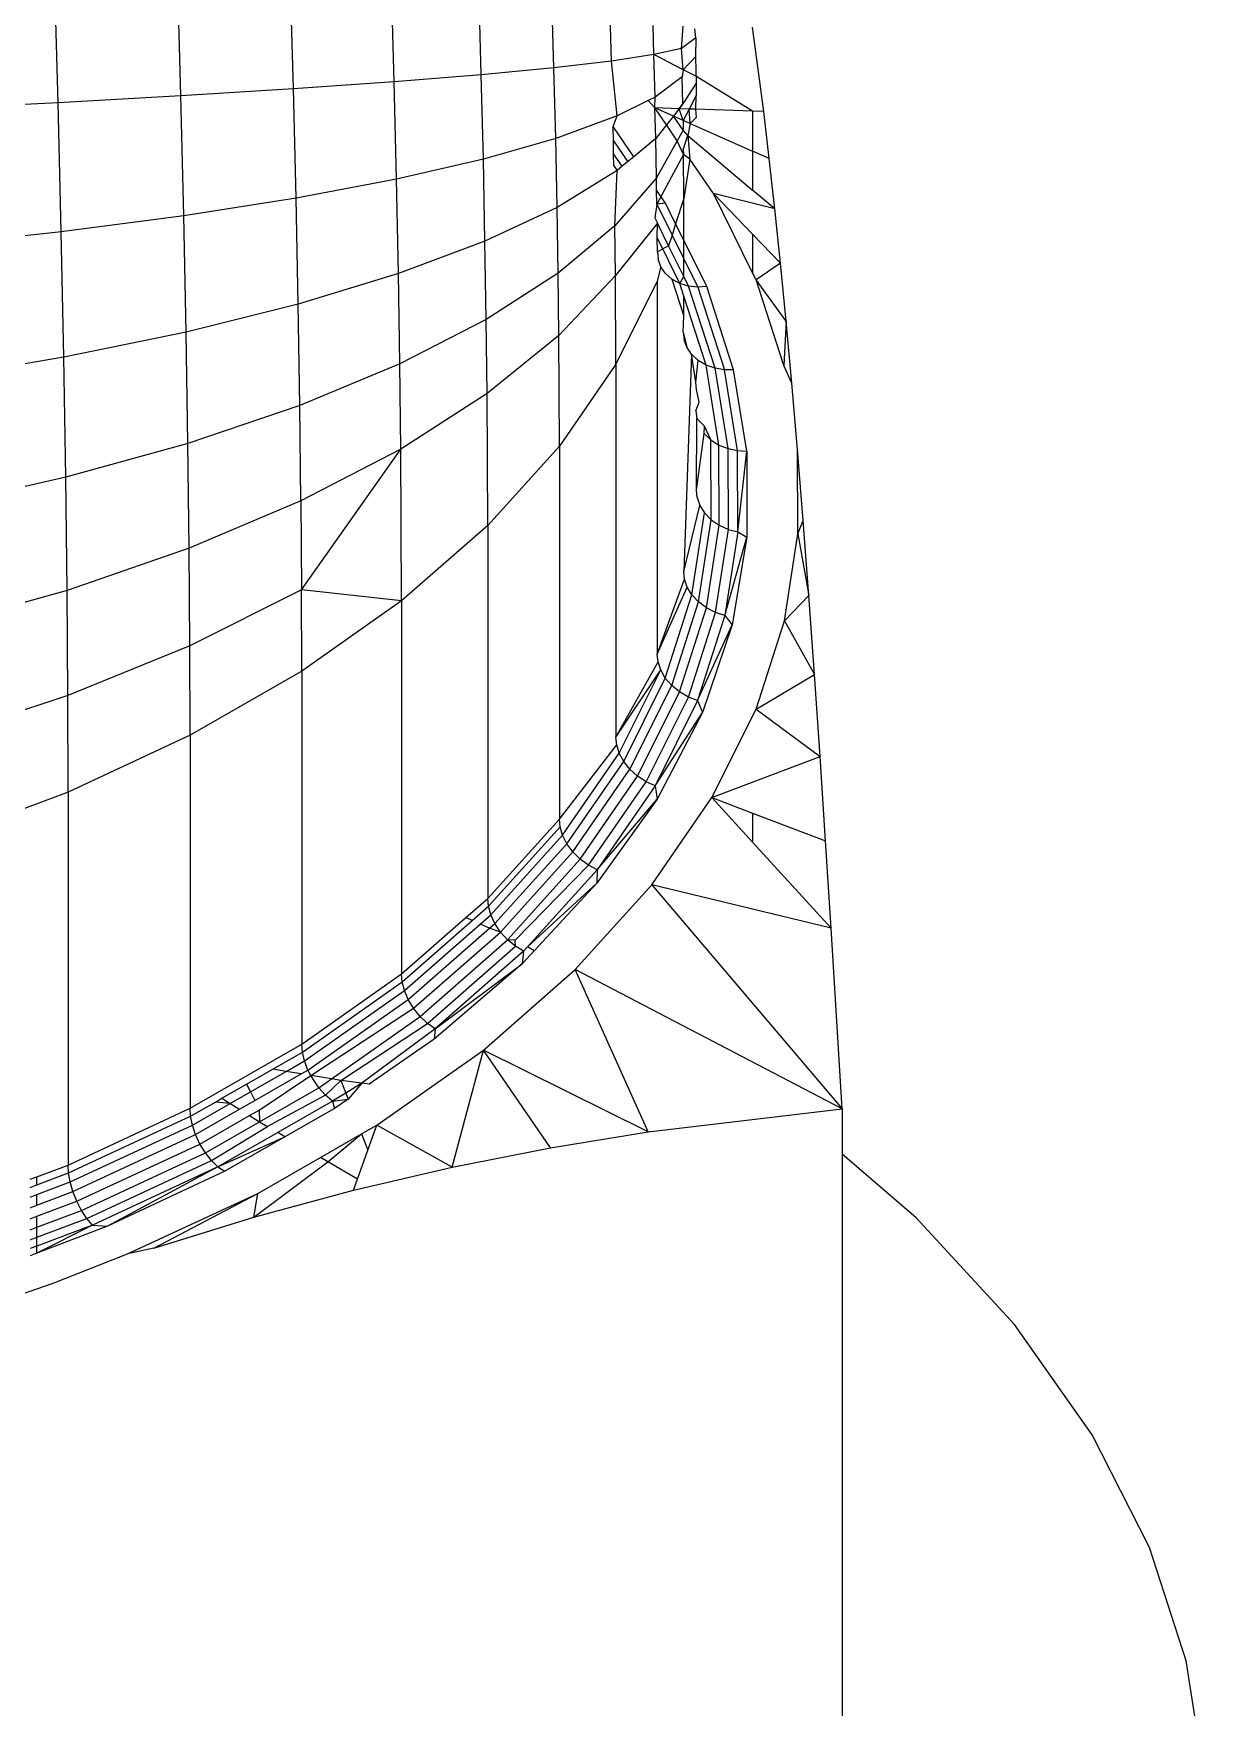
# Model space of a CAD drawing. Header units: millimetres. Extents: x 153 to 4750, y 92 to 3343.
# Drawn here: x 3680.58 to 3686.34, y 2009.88 to 2018.12 of the extents above; entities that cross this region are included whole.
import ezdxf

# ---------------------------------------------------------------- set-up
doc = ezdxf.new("R2010")
doc.units = ezdxf.units.MM

msp = doc.modelspace()

# ---------------------------------------------------------------- linework, layer by layer
for p, q in [((3680.7007, 2017.7812), (3680.6826, 2018.4266)), ((3681.305, 2017.8147), (3681.2882, 2018.4133)), ((3681.8597, 2017.8492), (3681.8444, 2018.3944)), ((3682.3555, 2017.8841), (3682.3418, 2018.3702)), ((3682.7849, 2017.919), (3682.773, 2018.341)), ((3683.1428, 2017.9533), (3683.1329, 2018.3075)), ((3683.4264, 2017.9864), (3683.4185, 2018.2702)), ((3683.6354, 2018.0179), (3683.6314, 2018.1609)), ((3683.7717, 2018.0475), (3683.7798, 2018.1584)), ((3683.8423, 2018.1), (3683.8369, 2018.1443)), ((3684.1758, 2017.738), (3684.1215, 2018.1527)), ((3683.7717, 2018.0475), (3683.6354, 2018.0179)), ((3683.8423, 2018.1), (3683.7717, 2018.0475)), ((3683.7798, 2017.9431), (3683.7717, 2018.0475)), ((3683.8423, 2018.1), (3683.8405, 2018.0067)), ((3683.1428, 2017.9533), (3682.7849, 2017.919)), ((3683.4264, 2017.9864), (3683.1428, 2017.9533)), ((3683.1512, 2017.6041), (3683.1428, 2017.9533)), ((3683.6354, 2018.0179), (3683.4264, 2017.9864)), ((3683.4547, 2017.7172), (3683.4264, 2017.9864)), ((3683.6405, 2017.8088), (3683.6354, 2018.0179)), ((3683.7798, 2017.9431), (3683.6354, 2018.0179)), ((3683.8405, 2018.0067), (3683.7798, 2017.9431)), ((3683.8405, 2018.0067), (3683.8418, 2017.9403)), ((3682.3555, 2017.8841), (3681.8597, 2017.8492)), ((3682.7849, 2017.919), (3682.3555, 2017.8841)), ((3682.367, 2017.405), (3682.3555, 2017.8841)), ((3682.7949, 2017.503), (3682.7849, 2017.919)), ((3683.775, 2017.9092), (3683.6405, 2017.8088)), ((3683.7798, 2017.9431), (3683.775, 2017.9092)), ((3683.7777, 2017.775), (3683.775, 2017.9092)), ((3683.8429, 2017.8769), (3683.7777, 2017.775)), ((3683.8423, 2017.9122), (3683.7798, 2017.9431)), ((3683.8418, 2017.9403), (3683.8429, 2017.8769)), ((3684.1215, 2017.7398), (3683.8423, 2017.9122)), ((3683.8429, 2017.8769), (3683.8436, 2017.8171)), ((3681.305, 2017.8147), (3680.7007, 2017.7812)), ((3681.8597, 2017.8492), (3681.305, 2017.8147)), ((3681.3192, 2017.2245), (3681.305, 2017.8147)), ((3681.8727, 2017.3116), (3681.8597, 2017.8492)), ((3683.6073, 2017.7924), (3683.4547, 2017.7172)), ((3683.6405, 2017.8088), (3683.6073, 2017.7924)), ((3683.6403, 2017.7553), (3683.6073, 2017.7924)), ((3683.6403, 2017.7553), (3683.6405, 2017.8088)), ((3683.8436, 2017.8171), (3683.8081, 2017.7499)), ((3683.8423, 2017.7488), (3683.8436, 2017.8171)), ((3680.7007, 2017.7812), (3680.0574, 2017.7492)), ((3680.716, 2017.1449), (3680.7007, 2017.7812)), ((3683.4547, 2017.7172), (3683.1512, 2017.6041)), ((3683.434, 2017.6642), (3683.4547, 2017.7172)), ((3683.6446, 2017.6057), (3683.6403, 2017.7553)), ((3683.7308, 2017.7153), (3683.6403, 2017.7553)), ((3683.7592, 2017.7515), (3683.6403, 2017.7553)), ((3683.697, 2017.6723), (3683.6403, 2017.7553)), ((3683.7308, 2017.7153), (3683.697, 2017.6723)), ((3683.7777, 2017.775), (3683.7308, 2017.7153)), ((3683.7797, 2017.6465), (3683.7308, 2017.7153)), ((3683.7798, 2017.6937), (3683.7308, 2017.7153)), ((3683.7592, 2017.7515), (3683.7777, 2017.775)), ((3683.7798, 2017.6937), (3683.7592, 2017.7515)), ((3683.8081, 2017.7499), (3683.7592, 2017.7515)), ((3683.8081, 2017.7499), (3683.7798, 2017.6937)), ((3683.8423, 2017.7488), (3683.8081, 2017.7499)), ((3683.814, 2017.6786), (3683.8081, 2017.7499)), ((3683.8441, 2017.7105), (3683.814, 2017.6786)), ((3683.8441, 2017.7105), (3683.8423, 2017.7488)), ((3684.1215, 2017.7398), (3683.8423, 2017.7488)), ((3684.1215, 2017.7398), (3684.1215, 2017.5428)), ((3684.1758, 2017.738), (3684.1215, 2017.7398)), ((3684.2032, 2017.5067), (3684.1758, 2017.738)), ((3683.4355, 2017.5941), (3683.434, 2017.6642)), ((3683.5357, 2017.5154), (3683.434, 2017.6642)), ((3683.697, 2017.6723), (3683.6446, 2017.6057)), ((3683.7503, 2017.5941), (3683.697, 2017.6723)), ((3683.7797, 2017.6465), (3683.7503, 2017.5941)), ((3683.7798, 2017.6937), (3683.7797, 2017.6465)), ((3683.8014, 2017.6197), (3683.7797, 2017.6465)), ((3683.814, 2017.6786), (3683.7798, 2017.6937)), ((3683.814, 2017.6786), (3683.8014, 2017.6197)), ((3683.814, 2017.6786), (3684.1215, 2017.5428)), ((3683.1512, 2017.6041), (3682.7949, 2017.503)), ((3683.1581, 2017.2652), (3683.1512, 2017.6041)), ((3683.4368, 2017.5299), (3683.4355, 2017.5941)), ((3683.4355, 2017.5941), (3683.506, 2017.4908)), ((3683.6446, 2017.6057), (3683.5357, 2017.5154)), ((3683.6477, 2017.4115), (3683.6446, 2017.6057)), ((3683.7503, 2017.5941), (3683.6477, 2017.4115)), ((3683.7812, 2017.5254), (3683.7503, 2017.5941)), ((3683.7798, 2017.5509), (3683.8014, 2017.6197)), ((3683.7798, 2017.5509), (3683.7812, 2017.5254)), ((3683.8014, 2017.6197), (3683.8122, 2017.5035)), ((3683.8014, 2017.6197), (3684.1215, 2017.3502)), ((3684.1215, 2017.5428), (3684.1215, 2017.3502)), ((3684.2032, 2017.5067), (3684.1215, 2017.5428)), ((3682.7949, 2017.503), (3682.367, 2017.405)), ((3682.803, 2017.0992), (3682.7949, 2017.503)), ((3683.4789, 2017.4682), (3683.4368, 2017.5299)), ((3683.438, 2017.4696), (3683.4368, 2017.5299)), ((3683.438, 2017.4696), (3683.4533, 2017.4471)), ((3683.4789, 2017.4682), (3683.4533, 2017.4471)), ((3683.5357, 2017.5154), (3683.4789, 2017.4682)), ((3683.7812, 2017.5254), (3683.6492, 2017.2823)), ((3683.7823, 2017.3095), (3683.7812, 2017.5254)), ((3683.8122, 2017.5035), (3683.7812, 2017.5254)), ((3683.8122, 2017.5035), (3683.7823, 2017.3095)), ((3683.9283, 2017.3335), (3683.8122, 2017.5035)), ((3684.2308, 2017.2582), (3684.2032, 2017.5067)), ((3682.367, 2017.405), (3681.8727, 2017.3116)), ((3682.3764, 2016.9398), (3682.367, 2017.405)), ((3683.4533, 2017.4471), (3683.1581, 2017.2652)), ((3683.4428, 2017.1751), (3683.4533, 2017.4471)), ((3683.6477, 2017.4115), (3683.4428, 2017.1751)), ((3683.6484, 2017.3503), (3683.6477, 2017.4115)), ((3681.8727, 2017.3116), (3681.3192, 2017.2245)), ((3681.8832, 2016.7898), (3681.8727, 2017.3116)), ((3683.6915, 2017.2872), (3683.6484, 2017.3503)), ((3683.6492, 2017.2823), (3683.6484, 2017.3503)), ((3683.7823, 2017.3095), (3683.7422, 2017.1847)), ((3683.7823, 2017.1039), (3683.7823, 2017.3095)), ((3684.2308, 2017.2582), (3683.9283, 2017.3335)), ((3684.1215, 2016.9434), (3683.9283, 2017.3335)), ((3684.1215, 2017.1333), (3683.9283, 2017.3335)), ((3684.2308, 2017.2582), (3684.1215, 2017.3502)), ((3681.3192, 2017.2245), (3680.716, 2017.1449)), ((3681.3308, 2016.6515), (3681.3192, 2017.2245)), ((3683.1581, 2017.2652), (3682.803, 2017.0992)), ((3683.1632, 2016.941), (3683.1581, 2017.2652)), ((3683.6492, 2017.2823), (3683.6396, 2017.2134)), ((3683.6396, 2017.2134), (3683.6521, 2017.188)), ((3683.6915, 2017.2872), (3683.6492, 2017.2823)), ((3683.6492, 2017.2823), (3683.7245, 2017.1296)), ((3683.7422, 2017.1847), (3683.6915, 2017.2872)), ((3684.2583, 2016.9916), (3684.2308, 2017.2582)), ((3680.716, 2017.1449), (3680.0737, 2017.074)), ((3680.7285, 2016.5272), (3680.716, 2017.1449)), ((3683.4428, 2017.1751), (3683.1632, 2016.941)), ((3683.4457, 2016.9302), (3683.4428, 2017.1751)), ((3683.6521, 2017.188), (3683.4457, 2016.9302)), ((3683.6504, 2017.1166), (3683.6521, 2017.188)), ((3683.7075, 2017.0763), (3683.6521, 2017.188)), ((3683.7245, 2017.1296), (3683.7075, 2017.0763)), ((3683.7422, 2017.1847), (3683.7245, 2017.1296)), ((3683.7245, 2017.1296), (3683.7823, 2017.0125)), ((3683.7823, 2017.1039), (3683.7422, 2017.1847)), ((3684.1215, 2017.1333), (3684.1215, 2016.9434)), ((3684.2583, 2016.9916), (3684.1215, 2017.1333)), ((3682.803, 2017.0992), (3682.3764, 2016.9398)), ((3682.8093, 2016.713), (3682.803, 2017.0992)), ((3683.6521, 2017.0464), (3683.6504, 2017.1166)), ((3683.7624, 2016.8906), (3683.6504, 2017.1166)), ((3683.7075, 2017.0763), (3683.6521, 2017.0464)), ((3683.6521, 2017.0464), (3683.6562, 2017.0099)), ((3683.7823, 2016.9252), (3683.7075, 2017.0763)), ((3683.7823, 2017.0125), (3683.7823, 2017.1039)), ((3683.8955, 2016.8753), (3683.7823, 2017.1039)), ((3683.6692, 2016.9736), (3683.6515, 2016.9019)), ((3683.6692, 2016.9736), (3683.6562, 2017.0099)), ((3683.6918, 2016.9401), (3683.6692, 2016.9736)), ((3683.7823, 2017.0125), (3683.8512, 2016.8727)), ((3683.7823, 2016.9252), (3683.7823, 2017.0125)), ((3684.2583, 2016.9916), (3684.1389, 2016.9083)), ((3684.2861, 2016.7056), (3684.2583, 2016.9916)), ((3682.3764, 2016.9398), (3681.8832, 2016.7898)), ((3682.3835, 2016.4949), (3682.3764, 2016.9398)), ((3683.1632, 2016.941), (3682.8093, 2016.713)), ((3683.1669, 2016.6353), (3683.1632, 2016.941)), ((3683.4457, 2016.9302), (3683.1669, 2016.6353)), ((3683.4479, 2016.4934), (3683.4457, 2016.9302)), ((3683.6515, 2016.9019), (3683.4479, 2016.4934)), ((3683.6515, 2016.9019), (3683.6515, 2015.0648)), ((3683.7234, 2016.9118), (3683.6918, 2016.9401)), ((3683.7624, 2016.8906), (3683.7234, 2016.9118)), ((3683.7234, 2016.9118), (3683.7823, 2016.7294)), ((3683.7624, 2016.8906), (3683.7823, 2016.9252)), ((3683.8059, 2016.8775), (3683.7624, 2016.8906)), ((3683.7823, 2016.8289), (3683.7624, 2016.8906)), ((3683.8059, 2016.8775), (3683.7823, 2016.9252)), ((3684.1389, 2016.9083), (3684.1215, 2016.9434)), ((3684.2751, 2016.4862), (3684.1389, 2016.9083)), ((3684.2861, 2016.7056), (3684.1389, 2016.9083)), ((3683.7823, 2016.7294), (3683.7823, 2016.8289)), ((3683.892, 2016.4888), (3683.7823, 2016.8289)), ((3683.8512, 2016.8727), (3683.8059, 2016.8775)), ((3683.9364, 2016.4734), (3683.8059, 2016.8775)), ((3683.8955, 2016.8753), (3683.8512, 2016.8727)), ((3683.8512, 2016.8727), (3683.9824, 2016.4662)), ((3684.0275, 2016.4664), (3683.8955, 2016.8753)), ((3681.8832, 2016.7898), (3681.3308, 2016.6515)), ((3681.8912, 2016.2907), (3681.8832, 2016.7898)), ((3683.7798, 2016.6507), (3683.7823, 2016.7294)), ((3681.3308, 2016.6515), (3680.7285, 2016.5272)), ((3681.3395, 2016.1035), (3681.3308, 2016.6515)), ((3682.8093, 2016.713), (3682.3835, 2016.4949)), ((3682.8135, 2016.3488), (3682.8093, 2016.713)), ((3683.1669, 2016.6353), (3682.8135, 2016.3488)), ((3683.1696, 2016.0904), (3683.1669, 2016.6353)), ((3683.7798, 2016.6507), (3683.784, 2016.6139)), ((3683.7798, 2016.6507), (3683.7972, 2016.5769)), ((3684.2861, 2016.7056), (3684.2751, 2016.4862)), ((3684.3138, 2016.3995), (3684.2861, 2016.7056)), ((3683.7972, 2016.5769), (3683.784, 2016.6139)), ((3683.8202, 2016.5422), (3683.7972, 2016.5769)), ((3680.7285, 2016.5272), (3680.0869, 2016.4184)), ((3680.7379, 2015.9364), (3680.7285, 2016.5272)), ((3682.3835, 2016.4949), (3681.8912, 2016.2907)), ((3682.3885, 2016.0755), (3682.3835, 2016.4949)), ((3683.4479, 2016.4934), (3683.1696, 2016.0904)), ((3683.4479, 2016.4934), (3683.4479, 2014.6563)), ((3683.8202, 2016.5422), (3683.7823, 2015.4724)), ((3683.8524, 2016.5121), (3683.8202, 2016.5422)), ((3683.8423, 2016.4049), (3683.8202, 2016.5422)), ((3683.8423, 2016.4049), (3683.8524, 2016.5121)), ((3683.892, 2016.4888), (3683.8524, 2016.5121)), ((3683.9554, 2016.0952), (3683.892, 2016.4888)), ((3683.9364, 2016.4734), (3683.892, 2016.4888)), ((3684.0001, 2016.0774), (3683.9364, 2016.4734)), ((3683.9824, 2016.4662), (3683.9364, 2016.4734)), ((3684.3138, 2016.3995), (3684.2751, 2016.4862)), ((3683.8441, 2016.369), (3683.8423, 2016.4049)), ((3684.0275, 2016.4664), (3683.9824, 2016.4662)), ((3684.0465, 2016.0678), (3683.9824, 2016.4662)), ((3684.092, 2016.0656), (3684.0275, 2016.4664)), ((3684.3417, 2016.0725), (3684.3138, 2016.3995)), ((3682.8135, 2016.3488), (3682.3885, 2016.0755)), ((3682.8168, 2015.6995), (3682.8135, 2016.3488)), ((3683.8423, 2016.2629), (3683.858, 2016.3071)), ((3683.858, 2016.3071), (3683.8441, 2016.369)), ((3681.8912, 2016.2907), (3681.3395, 2016.1035)), ((3681.8967, 2015.8201), (3681.8912, 2016.2907)), ((3683.8423, 2016.2629), (3683.8464, 2016.2258)), ((3683.8441, 2015.8734), (3683.8464, 2016.2258)), ((3683.8464, 2016.2258), (3683.8848, 2016.1882)), ((3683.8441, 2015.8734), (3683.883, 2016.1522)), ((3683.883, 2016.1522), (3683.8848, 2016.1882)), ((3683.883, 2016.1522), (3683.9154, 2016.1206)), ((3683.9154, 2016.1206), (3683.8848, 2016.1882)), ((3681.3395, 2016.1035), (3680.7379, 2015.9364)), ((3681.3456, 2015.5869), (3681.3395, 2016.1035)), ((3682.3885, 2016.0755), (3681.8967, 2015.8201)), ((3681.8999, 2015.3826), (3682.3885, 2016.0755)), ((3682.3922, 2015.3277), (3682.3885, 2016.0755)), ((3683.1696, 2016.0904), (3682.8168, 2015.6995)), ((3683.1696, 2016.0904), (3683.1696, 2014.2533)), ((3683.9154, 2016.1206), (3683.9554, 2016.0952)), ((3683.9173, 2015.7273), (3683.9154, 2016.1206)), ((3683.9554, 2016.0952), (3684.0001, 2016.0774)), ((3683.9572, 2015.6998), (3683.9554, 2016.0952)), ((3684.0001, 2016.0774), (3684.0465, 2016.0678)), ((3684.0019, 2015.6797), (3684.0001, 2016.0774)), ((3684.0465, 2016.0678), (3684.092, 2016.0656)), ((3684.0484, 2015.6677), (3684.0465, 2016.0678)), ((3684.0484, 2015.6677), (3684.092, 2016.0656)), ((3684.092, 2016.0656), (3684.0922, 2015.6413)), ((3684.3436, 2015.6571), (3684.3417, 2016.0725)), ((3684.3697, 2015.7233), (3684.3417, 2016.0725)), ((3680.7379, 2015.9364), (3680.0969, 2015.7914)), ((3680.7445, 2015.3795), (3680.7379, 2015.9364)), ((3681.8967, 2015.8201), (3681.3456, 2015.5869)), ((3681.8967, 2015.8201), (3681.8999, 2015.3826)), ((3683.8483, 2015.8361), (3683.8441, 2015.8734)), ((3683.8483, 2015.8361), (3683.8616, 2015.7978)), ((3683.7823, 2015.4724), (3683.8616, 2015.7978)), ((3683.8226, 2015.3575), (3683.8848, 2015.7607)), ((3683.8548, 2015.3224), (3683.9173, 2015.7273)), ((3683.8616, 2015.7978), (3683.8848, 2015.7607)), ((3683.8848, 2015.7607), (3683.9173, 2015.7273)), ((3683.9173, 2015.7273), (3683.9572, 2015.6998)), ((3682.8168, 2015.6995), (3682.3922, 2015.3277)), ((3682.8168, 2015.6995), (3682.8168, 2013.8624)), ((3683.8944, 2015.2927), (3683.9572, 2015.6998)), ((3683.9388, 2015.2703), (3684.0019, 2015.6797)), ((3683.9572, 2015.6998), (3684.0019, 2015.6797)), ((3684.0484, 2015.6677), (3683.9849, 2015.2558)), ((3684.0019, 2015.6797), (3684.0484, 2015.6677)), ((3684.0484, 2015.6677), (3684.0922, 2015.6413)), ((3684.2777, 2015.2293), (3684.3436, 2015.6571)), ((3684.3436, 2015.6571), (3684.3697, 2015.7233)), ((3684.3436, 2015.6571), (3684.3978, 2015.3534)), ((3684.3978, 2015.3534), (3684.3697, 2015.7233)), ((3681.3456, 2015.5869), (3680.7445, 2015.3795)), ((3681.3492, 2015.1066), (3681.3456, 2015.5869)), ((3683.9849, 2015.2558), (3684.0922, 2015.6413)), ((3684.0922, 2015.6413), (3684.0206, 2015.21)), ((3683.6515, 2015.0648), (3683.7864, 2015.4349)), ((3683.6515, 2015.0648), (3683.7996, 2015.3959)), ((3683.7864, 2015.4349), (3683.7823, 2015.4724)), ((3683.7996, 2015.3959), (3683.7864, 2015.4349)), ((3683.8226, 2015.3575), (3683.7996, 2015.3959)), ((3680.7445, 2015.3795), (3680.1039, 2015.2003)), ((3680.7483, 2014.8615), (3680.7445, 2015.3795)), ((3681.8999, 2015.3826), (3681.3492, 2015.1066)), ((3681.9009, 2014.9812), (3681.8999, 2015.3826)), ((3682.3922, 2015.3277), (3681.8999, 2015.3826)), ((3682.3922, 2015.3277), (3681.9009, 2014.9812)), ((3682.3922, 2015.3277), (3682.3922, 2013.4905)), ((3683.6912, 2014.9477), (3683.8226, 2015.3575)), ((3683.7228, 2014.9108), (3683.8548, 2015.3224)), ((3683.8548, 2015.3224), (3683.8226, 2015.3575)), ((3683.8944, 2015.2927), (3683.8548, 2015.3224)), ((3684.2777, 2015.2293), (3684.3978, 2015.3534)), ((3684.4257, 2014.9654), (3684.3978, 2015.3534)), ((3683.7617, 2014.879), (3683.8944, 2015.2927)), ((3683.8052, 2014.8541), (3683.9388, 2015.2703)), ((3683.9849, 2015.2558), (3683.8506, 2014.8371)), ((3683.9388, 2015.2703), (3683.8944, 2015.2927)), ((3683.9849, 2015.2558), (3683.9388, 2015.2703)), ((3683.9849, 2015.2558), (3684.0206, 2015.21)), ((3683.8506, 2014.8371), (3684.0206, 2015.21)), ((3684.0206, 2015.21), (3683.874, 2014.7778)), ((3684.1382, 2014.7946), (3684.2777, 2015.2293)), ((3684.2777, 2015.2293), (3684.4257, 2014.9654)), ((3681.3492, 2015.1066), (3680.7483, 2014.8615)), ((3681.3503, 2014.6658), (3681.3492, 2015.1066)), ((3683.4479, 2014.6563), (3683.6555, 2015.0271)), ((3683.4479, 2014.6563), (3683.6686, 2014.9874)), ((3683.4645, 2014.5779), (3683.6686, 2014.9874)), ((3683.6555, 2015.0271), (3683.6515, 2015.0648)), ((3683.6686, 2014.9874), (3683.6555, 2015.0271)), ((3683.6912, 2014.9477), (3683.6686, 2014.9874)), ((3681.9009, 2014.9812), (3681.3503, 2014.6658)), ((3681.9009, 2014.9812), (3681.9009, 2013.144)), ((3683.4864, 2014.537), (3683.6912, 2014.9477)), ((3683.5172, 2014.4983), (3683.7228, 2014.9108)), ((3683.7228, 2014.9108), (3683.6912, 2014.9477)), ((3683.7617, 2014.879), (3683.7228, 2014.9108)), ((3684.1382, 2014.7946), (3684.4257, 2014.9654)), ((3684.4535, 2014.562), (3684.4257, 2014.9654)), ((3680.7483, 2014.8615), (3680.1079, 2014.6507)), ((3680.7495, 2014.3863), (3680.7483, 2014.8615)), ((3683.555, 2014.4643), (3683.7617, 2014.879)), ((3683.5974, 2014.437), (3683.8052, 2014.8541)), ((3683.8506, 2014.8371), (3683.6414, 2014.4174)), ((3683.8052, 2014.8541), (3683.7617, 2014.879)), ((3683.8506, 2014.8371), (3683.8052, 2014.8541)), ((3683.8506, 2014.8371), (3683.874, 2014.7778)), ((3683.6414, 2014.4174), (3683.874, 2014.7778)), ((3683.874, 2014.7778), (3683.6517, 2014.3512)), ((3683.9211, 2014.3588), (3684.1382, 2014.7946)), ((3684.1382, 2014.7946), (3684.4535, 2014.562)), ((3681.3503, 2014.6658), (3680.7495, 2014.3863)), ((3681.3503, 2014.6658), (3681.3503, 2012.8287)), ((3683.4518, 2014.6184), (3683.4479, 2014.6563)), ((3683.1696, 2014.2533), (3683.4518, 2014.6184)), ((3683.1855, 2014.1739), (3683.4645, 2014.5779)), ((3683.4645, 2014.5779), (3683.4518, 2014.6184)), ((3683.4864, 2014.537), (3683.4645, 2014.5779)), ((3683.2066, 2014.1318), (3683.4864, 2014.537)), ((3683.2361, 2014.0913), (3683.5172, 2014.4983)), ((3683.5172, 2014.4983), (3683.4864, 2014.537)), ((3683.555, 2014.4643), (3683.5172, 2014.4983)), ((3683.9211, 2014.3588), (3684.4535, 2014.562)), ((3684.4809, 2014.1453), (3684.4535, 2014.562)), ((3683.2725, 2014.0552), (3683.555, 2014.4643)), ((3683.3132, 2014.0255), (3683.5974, 2014.437)), ((3683.6414, 2014.4174), (3683.3555, 2014.0034)), ((3683.5974, 2014.437), (3683.555, 2014.4643)), ((3683.6414, 2014.4174), (3683.5974, 2014.437)), ((3683.6414, 2014.4174), (3683.6517, 2014.3512)), ((3680.7495, 2014.3863), (3680.1092, 2014.1464)), ((3680.7495, 2014.3863), (3680.7495, 2012.5492)), ((3683.6517, 2014.3512), (3683.3547, 2013.9367)), ((3683.3555, 2014.0034), (3683.6517, 2014.3512)), ((3683.6242, 2013.9289), (3683.9211, 2014.3588)), ((3683.9211, 2014.3588), (3684.1215, 2014.2824)), ((3683.9211, 2014.3588), (3684.1215, 2014.1394)), ((3682.8168, 2013.8624), (3683.1696, 2014.2533)), ((3683.1734, 2014.2151), (3683.1696, 2014.2533)), ((3684.1215, 2014.2824), (3684.1215, 2014.1394)), ((3684.1215, 2014.2824), (3684.4809, 2014.1453)), ((3682.8204, 2013.8241), (3683.1734, 2014.2151)), ((3682.8319, 2013.7822), (3683.1855, 2014.1739)), ((3683.1855, 2014.1739), (3683.1734, 2014.2151)), ((3683.2066, 2014.1318), (3683.1855, 2014.1739)), ((3682.8519, 2013.7388), (3683.2066, 2014.1318)), ((3682.8799, 2013.6967), (3683.2361, 2014.0913)), ((3683.2361, 2014.0913), (3683.2066, 2014.1318)), ((3683.2725, 2014.0552), (3683.2361, 2014.0913)), ((3684.1215, 2014.1394), (3684.5081, 2013.7162)), ((3684.5081, 2013.7162), (3684.4809, 2014.1453)), ((3682.9144, 2013.6585), (3683.2725, 2014.0552)), ((3682.9517, 2013.6574), (3683.3132, 2014.0255)), ((3683.3555, 2014.0034), (3683.0124, 2013.6232)), ((3683.3132, 2014.0255), (3683.2725, 2014.0552)), ((3683.3555, 2014.0034), (3683.3132, 2014.0255)), ((3683.3555, 2014.0034), (3683.3547, 2013.9367)), ((3683.0124, 2013.6232), (3683.3547, 2013.9367)), ((3683.3547, 2013.9367), (3683.0458, 2013.6045)), ((3683.2479, 2013.512), (3683.6242, 2013.9289)), ((3683.6242, 2013.9289), (3684.5619, 2012.8255)), ((3684.5081, 2013.7162), (3683.6242, 2013.9289)), ((3682.7093, 2013.7683), (3682.8168, 2013.8624)), ((3682.8204, 2013.8241), (3682.8168, 2013.8624)), ((3682.3922, 2013.4905), (3682.7093, 2013.7683)), ((3682.3956, 2013.452), (3682.7404, 2013.754)), ((3682.7404, 2013.754), (3682.7093, 2013.7683)), ((3682.7404, 2013.754), (3682.8204, 2013.8241)), ((3682.7794, 2013.7362), (3682.8319, 2013.7822)), ((3682.8319, 2013.7822), (3682.8204, 2013.8241)), ((3682.8519, 2013.7388), (3682.8319, 2013.7822)), ((3682.4063, 2013.4094), (3682.7794, 2013.7362)), ((3682.425, 2013.3649), (3682.8251, 2013.7153)), ((3682.4512, 2013.3211), (3682.8799, 2013.6967)), ((3682.8251, 2013.7153), (3682.7794, 2013.7362)), ((3682.8251, 2013.7153), (3682.8519, 2013.7388)), ((3682.8799, 2013.6967), (3682.8251, 2013.7153)), ((3682.8799, 2013.6967), (3682.8519, 2013.7388)), ((3682.9144, 2013.6585), (3682.8799, 2013.6967)), ((3684.5619, 2012.8255), (3684.5081, 2013.7162)), ((3682.4834, 2013.281), (3682.9144, 2013.6585)), ((3682.5195, 2013.2467), (3682.953, 2013.6264)), ((3682.9931, 2013.6019), (3682.5569, 2013.2198)), ((3682.953, 2013.6264), (3682.9144, 2013.6585)), ((3682.9517, 2013.6574), (3682.9144, 2013.6585)), ((3682.953, 2013.6264), (3682.9517, 2013.6574)), ((3682.9931, 2013.6019), (3682.953, 2013.6264)), ((3683.0458, 2013.6045), (3682.9866, 2013.5408)), ((3682.9931, 2013.6019), (3682.9866, 2013.5408)), ((3682.9931, 2013.6019), (3683.0124, 2013.6232)), ((3683.0458, 2013.6045), (3683.0124, 2013.6232)), ((3682.9866, 2013.5408), (3682.5532, 2013.1695)), ((3682.5569, 2013.2198), (3682.9866, 2013.5408)), ((3682.795, 2013.1154), (3683.2479, 2013.512)), ((3683.6066, 2012.7124), (3683.2479, 2013.512)), ((3684.5619, 2012.8255), (3683.2479, 2013.512)), ((3681.9009, 2013.144), (3682.3922, 2013.4905)), ((3681.904, 2013.1053), (3682.3956, 2013.452)), ((3682.3956, 2013.452), (3682.3922, 2013.4905)), ((3682.4063, 2013.4094), (3682.3956, 2013.452)), ((3681.9139, 2013.0621), (3682.4063, 2013.4094)), ((3681.931, 2013.0165), (3682.425, 2013.3649)), ((3682.425, 2013.3649), (3682.4063, 2013.4094)), ((3682.4512, 2013.3211), (3682.425, 2013.3649)), ((3681.9452, 2012.99), (3682.4512, 2013.3211)), ((3682.0468, 2012.9731), (3682.4834, 2013.281)), ((3682.4834, 2013.281), (3682.4512, 2013.3211)), ((3682.5195, 2013.2467), (3682.4834, 2013.281)), ((3682.0924, 2012.9655), (3682.5195, 2013.2467)), ((3682.5569, 2013.2198), (3682.1963, 2012.9517)), ((3682.5532, 2013.1695), (3682.2332, 2012.9469)), ((3682.5569, 2013.2198), (3682.5195, 2013.2467)), ((3682.5569, 2013.2198), (3682.5532, 2013.1695)), ((3681.3503, 2012.8287), (3681.9009, 2013.144)), ((3681.7572, 2013.0212), (3681.904, 2013.1053)), ((3681.904, 2013.1053), (3681.9009, 2013.144)), ((3681.9139, 2013.0621), (3681.904, 2013.1053)), ((3682.2709, 2012.7457), (3682.795, 2013.1154)), ((3682.6416, 2012.5387), (3682.795, 2013.1154)), ((3683.1255, 2012.6339), (3682.795, 2013.1154)), ((3683.6066, 2012.7124), (3682.795, 2013.1154)), ((3681.6288, 2012.9477), (3681.7572, 2013.0212)), ((3681.6475, 2012.9095), (3681.8233, 2013.0102)), ((3681.8233, 2013.0102), (3681.7572, 2013.0212)), ((3681.8233, 2013.0102), (3681.9139, 2013.0621)), ((3681.8983, 2012.9978), (3681.8233, 2013.0102)), ((3681.8983, 2012.9978), (3681.931, 2013.0165)), ((3681.931, 2013.0165), (3681.9139, 2013.0621)), ((3681.9452, 2012.99), (3681.931, 2013.0165)), ((3681.507, 2012.8779), (3681.6288, 2012.9477)), ((3681.6288, 2012.9477), (3681.6475, 2012.9095)), ((3681.6688, 2012.8663), (3681.8983, 2012.9978)), ((3681.6914, 2012.8202), (3681.9452, 2012.99)), ((3681.6931, 2012.7622), (3681.9847, 2012.9292)), ((3681.9847, 2012.9292), (3681.9452, 2012.99)), ((3682.0468, 2012.9731), (3681.9452, 2012.99)), ((3681.9847, 2012.9292), (3682.0468, 2012.9731)), ((3682.0178, 2012.8929), (3681.9847, 2012.9292)), ((3682.0924, 2012.9655), (3682.0178, 2012.8929)), ((3682.0924, 2012.9655), (3682.0468, 2012.9731)), ((3682.1963, 2012.9517), (3682.0924, 2012.9655)), ((3682.0924, 2012.9655), (3682.1168, 2012.9033)), ((3682.1963, 2012.9517), (3682.1168, 2012.9033)), ((3682.1963, 2012.9517), (3682.1283, 2012.8738)), ((3682.2332, 2012.9469), (3682.1963, 2012.9517)), ((3681.353, 2012.7897), (3681.475, 2012.8596)), ((3681.362, 2012.746), (3681.5479, 2012.8525)), ((3681.475, 2012.8596), (3681.507, 2012.8779)), ((3681.5479, 2012.8525), (3681.475, 2012.8596)), ((3681.507, 2012.8779), (3681.5479, 2012.8525)), ((3681.5479, 2012.8525), (3681.6475, 2012.9095)), ((3681.5479, 2012.8525), (3681.5943, 2012.8237)), ((3681.5943, 2012.8237), (3681.6688, 2012.8663)), ((3681.6475, 2012.9095), (3681.6688, 2012.8663)), ((3682.0178, 2012.8929), (3681.7316, 2012.7383)), ((3682.0523, 2012.8639), (3681.7819, 2012.7091)), ((3682.0523, 2012.8639), (3682.0178, 2012.8929)), ((3682.1168, 2012.9033), (3682.0523, 2012.8639)), ((3682.0523, 2012.8639), (3682.1283, 2012.8738)), ((3682.0523, 2012.8639), (3682.0621, 2012.8277)), ((3682.1283, 2012.8738), (3682.0621, 2012.8277)), ((3682.1168, 2012.9033), (3682.1283, 2012.8738)), ((3680.7495, 2012.5492), (3681.3503, 2012.8287)), ((3680.7519, 2012.5101), (3681.353, 2012.7897)), ((3681.353, 2012.7897), (3681.3503, 2012.8287)), ((3681.362, 2012.746), (3681.353, 2012.7897)), ((3681.3774, 2012.6994), (3681.5943, 2012.8237)), ((3681.399, 2012.6528), (3681.6437, 2012.7929)), ((3681.4257, 2012.6091), (3681.6931, 2012.7622)), ((3681.6437, 2012.7929), (3681.6914, 2012.8202)), ((3681.6437, 2012.7929), (3681.6931, 2012.7622)), ((3681.6914, 2012.8202), (3681.6931, 2012.7622)), ((3681.6931, 2012.7622), (3681.7316, 2012.7383)), ((3682.0621, 2012.8277), (3681.8176, 2012.6883)), ((3683.6066, 2012.7124), (3684.5619, 2012.8255)), ((3684.5619, 2012.8255), (3684.5619, 2012.6032)), ((3680.7598, 2012.4659), (3681.362, 2012.746)), ((3680.7734, 2012.4185), (3681.3774, 2012.6994)), ((3681.3774, 2012.6994), (3681.362, 2012.746)), ((3681.399, 2012.6528), (3681.3774, 2012.6994)), ((3681.4555, 2012.5709), (3681.7316, 2012.7383)), ((3681.7819, 2012.7091), (3681.4865, 2012.5399)), ((3681.4865, 2012.5399), (3681.8176, 2012.6883)), ((3681.8176, 2012.6883), (3681.5222, 2012.5197)), ((3681.8176, 2012.6883), (3681.7819, 2012.7091)), ((3681.9926, 2012.5864), (3682.1954, 2012.7025)), ((3682.0291, 2012.5652), (3682.1954, 2012.7025)), ((3682.1954, 2012.7025), (3682.2709, 2012.7457)), ((3682.1954, 2012.7025), (3682.2265, 2012.6232)), ((3682.2265, 2012.6232), (3682.2709, 2012.7457)), ((3682.6416, 2012.5387), (3682.2709, 2012.7457)), ((3683.1255, 2012.6339), (3683.6066, 2012.7124)), ((3680.7924, 2012.3706), (3681.399, 2012.6528)), ((3680.8159, 2012.3255), (3681.4257, 2012.6091)), ((3681.4257, 2012.6091), (3681.399, 2012.6528)), ((3681.4555, 2012.5709), (3681.4257, 2012.6091)), ((3682.1747, 2012.4804), (3682.2265, 2012.6232)), ((3682.6416, 2012.5387), (3683.1255, 2012.6339)), ((3684.9277, 2012.2889), (3684.5619, 2012.6032)), ((3684.5619, 2012.6032), (3684.5619, 2007.4603)), ((3680.596, 2012.4917), (3680.7495, 2012.5492)), ((3680.596, 2012.4517), (3680.7519, 2012.5101)), ((3680.7519, 2012.5101), (3680.7495, 2012.5492)), ((3680.7598, 2012.4659), (3680.7519, 2012.5101)), ((3680.8422, 2012.2856), (3681.4555, 2012.5709)), ((3681.4865, 2012.5399), (3680.8694, 2012.2529)), ((3681.4865, 2012.5399), (3680.9436, 2012.2482)), ((3681.5222, 2012.5197), (3680.9436, 2012.2482)), ((3681.4865, 2012.5399), (3681.4555, 2012.5709)), ((3681.4865, 2012.5399), (3681.5222, 2012.5197)), ((3681.6651, 2012.2933), (3682.0291, 2012.5652)), ((3681.6836, 2012.4094), (3681.9926, 2012.5864)), ((3682.0291, 2012.5652), (3681.9926, 2012.5864)), ((3682.1747, 2012.4804), (3682.0291, 2012.5652)), ((3682.1549, 2012.4257), (3682.6416, 2012.5387)), ((3680.5619, 2012.4789), (3680.596, 2012.4917)), ((3680.5619, 2012.4389), (3680.596, 2012.4517)), ((3680.596, 2012.4517), (3680.596, 2012.4917)), ((3680.596, 2012.4045), (3680.7598, 2012.4659)), ((3680.7734, 2012.4185), (3680.7598, 2012.4659)), ((3682.1549, 2012.4257), (3682.1747, 2012.4804)), ((3680.5619, 2012.3917), (3680.596, 2012.4045)), ((3680.5619, 2012.3392), (3680.596, 2012.352)), ((3680.596, 2012.352), (3680.7734, 2012.4185)), ((3680.596, 2012.352), (3680.596, 2012.4045)), ((3680.596, 2012.297), (3680.7924, 2012.3706)), ((3680.7924, 2012.3706), (3680.7734, 2012.4185)), ((3680.8159, 2012.3255), (3680.7924, 2012.3706)), ((3681.0427, 2012.1113), (3681.6836, 2012.4094)), ((3681.1717, 2012.1405), (3681.6836, 2012.4094)), ((3681.6651, 2012.2933), (3682.1549, 2012.4257)), ((3681.6651, 2012.2933), (3681.6836, 2012.4094)), ((3680.5619, 2012.2843), (3680.596, 2012.297)), ((3680.596, 2012.243), (3680.8159, 2012.3255)), ((3680.596, 2012.243), (3680.596, 2012.297)), ((3680.596, 2012.1933), (3680.8422, 2012.2856)), ((3680.8422, 2012.2856), (3680.8159, 2012.3255)), ((3680.8694, 2012.2529), (3680.8422, 2012.2856)), ((3681.1717, 2012.1405), (3681.6651, 2012.2933)), ((3685.4105, 2011.7645), (3684.9277, 2012.2889)), ((3680.5619, 2012.2303), (3680.596, 2012.243)), ((3680.5619, 2012.1805), (3680.596, 2012.1933)), ((3680.8694, 2012.2529), (3680.596, 2012.1147)), ((3680.8694, 2012.2529), (3680.596, 2012.1504)), ((3680.9436, 2012.2482), (3680.596, 2012.1147)), ((3680.596, 2012.1933), (3680.596, 2012.243)), ((3680.596, 2012.1504), (3680.596, 2012.1933)), ((3680.8694, 2012.2529), (3680.9436, 2012.2482)), ((3680.596, 2012.1504), (3680.5619, 2012.1376)), ((3680.596, 2012.1147), (3680.5619, 2012.1016)), ((3680.596, 2012.1147), (3680.596, 2012.1504)), ((3680.6766, 2011.967), (3681.0427, 2012.1113)), ((3681.1717, 2012.1405), (3681.0427, 2012.1113)), ((3680.2442, 2011.8174), (3680.6766, 2011.967)), ((3685.794, 2011.2202), (3685.4105, 2011.7645)), ((3686.0758, 2010.665), (3685.794, 2011.2202)), ((3686.2574, 2010.108), (3686.0758, 2010.665)), ((3686.3424, 2009.5575), (3686.2574, 2010.108))]:
    msp.add_line(p, q)

doc.saveas('drawing.dxf')
